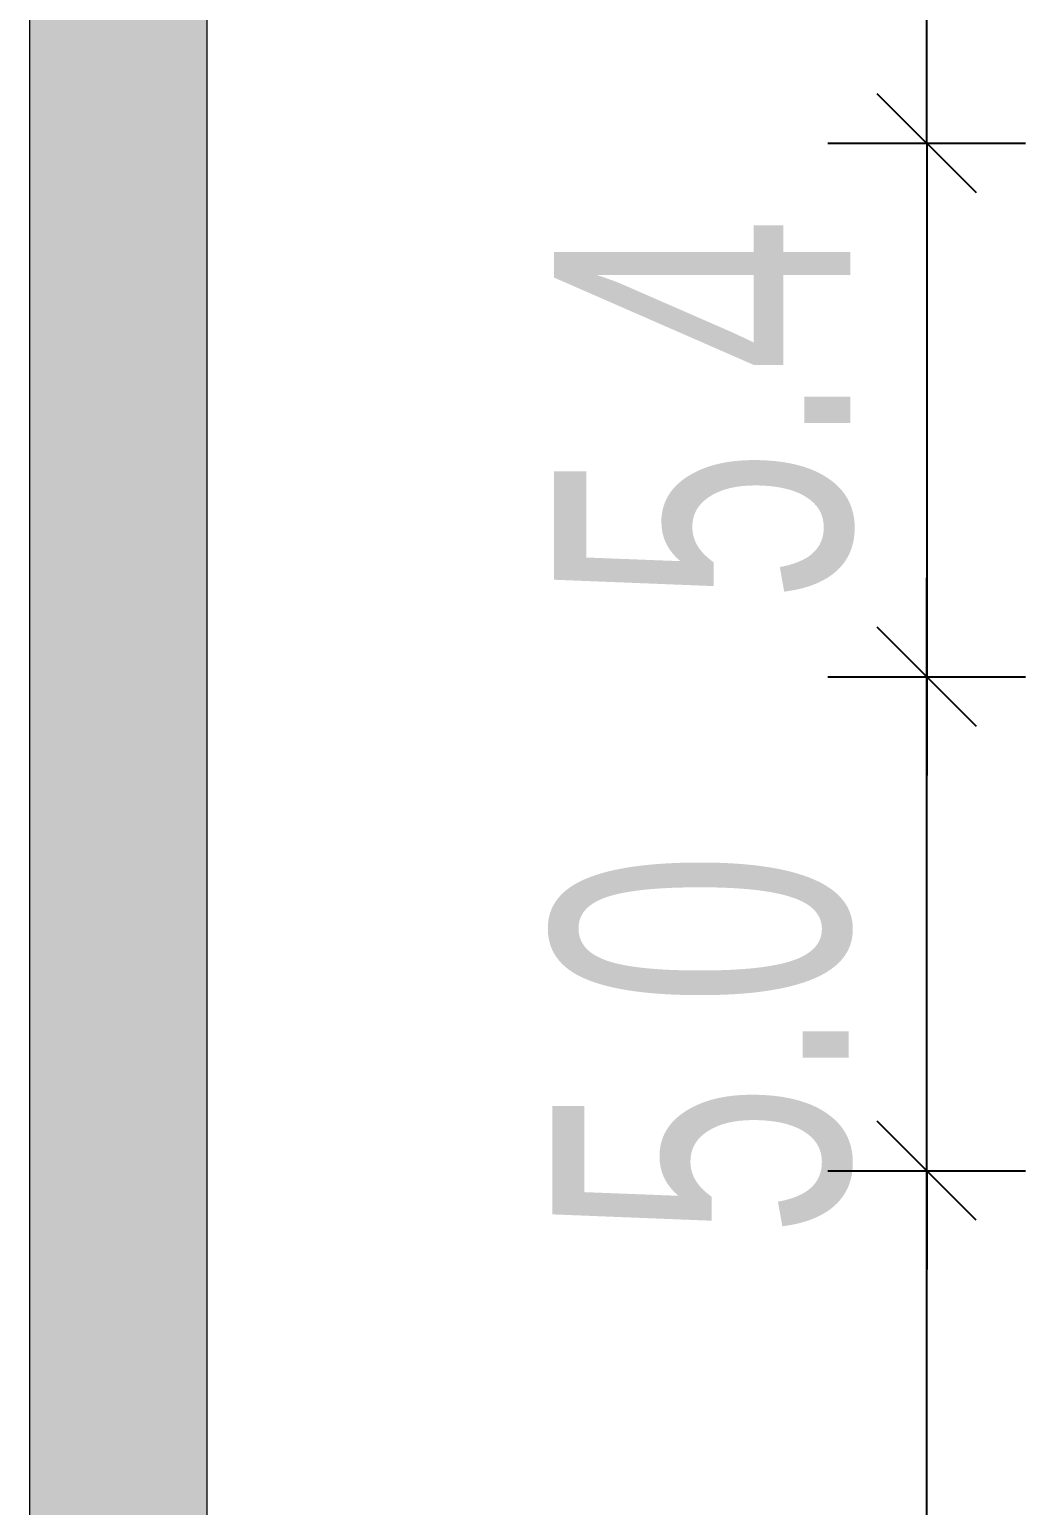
# Model space of a CAD drawing. Header units: millimetres. Extents: x 6676 to 14342, y 3639 to 5293.
# Drawn here: x 7707.21 to 7717.3, y 5097.77 to 5112.71 of the extents above; entities that cross this region are included whole.
import ezdxf

# ---------------------------------------------------------------- set-up
doc = ezdxf.new("R2010")
doc.units = ezdxf.units.MM
doc.layers.get('DEFPOINTS').update_dxf_attribs({"color": 254})
doc.layers.add('1 - plaster', color=1, linetype='Continuous', lineweight=9)
doc.layers.add('A-dim-work', color=8, linetype='Continuous')
doc.styles.add('hebtovna', font='hebtovna', dxfattribs={"width": 0.7})
doc.dimstyles.new('Copy of gl-D10', dxfattribs={"dimtxt": 2, "dimasz": 1, "dimexe": 1, "dimexo": 1, "dimgap": 1, "dimtad": 0, "dimdec": 1, "dimzin": 0, "dimdsep": 46, "dimtxsty": 'hebtovna', "dimblk": 'OBLIQUE', "dimblk1": 'OBLIQUE', "dimblk2": 'OBLIQUE', "dimcen": 0, "dimdle": 0.5, "dimclrd": 256, "dimclre": 256, "dimclrt": 256, "dimadec": 0, "dimazin": 0, "dimtfac": 0.05, "dimtdec": 1, "dimtix": 1, "dimtmove": 2, "dimatfit": 0, "dimfxl": 1, "dimfxlon": 1, "dimtvp": 0.75, "dimtolj": 1, "dimtzin": 0, "dimarcsym": 0})

# ---------------------------------------------------------------- blocks, each defined once
blk = doc.blocks.new('_Oblique')
at = {"color": 0, "linetype": 'ByBlock', "lineweight": -2}
blk.add_line((-0.5, -0.5), (0.5, 0.5), dxfattribs=at)
blk = doc.blocks.new('*D132')
at = {"layer": 'A-dim-work', "color": 6, "lineweight": -2, "transparency": 16777216}
for p, q in [((7716.296, 4999.066), (7716.296, 5101.663)), ((7715.296, 5101.163), (7717.296, 5101.163)), ((7715.296, 4999.566), (7717.296, 4999.566))]:
    blk.add_line(p, q, dxfattribs=at)
at = {"layer": 'DEFPOINTS', "color": 0, "transparency": 16777216}
for p in [(7707.214, 5101.163), (7716.296, 5101.163), (7707.214, 4999.566)]:
    blk.add_point(p, dxfattribs=at)
at = {"layer": 'A-dim-work', "color": 6, "lineweight": -2, "transparency": 16777216}
for p, rotation in [((7716.296, 5101.163), 90), ((7716.296, 4999.566), 270)]:
    blk.add_blockref('_Oblique', p, dxfattribs=dict(at, rotation=rotation))
at = {"layer": 'A-dim-work', "color": 6, "transparency": 16777216, "insert": (7714.046, 5050.364), "char_height": 3, "attachment_point": 5, "rotation": 90, "style": 'hebtovna'}
blk.add_mtext('\\A1;101.6', dxfattribs=at)
blk = doc.blocks.new('*D115')
at = {"layer": 'A-dim-work', "color": 6, "lineweight": -2, "transparency": 16777216}
for p, q in [((7716.296, 5106.163), (7716.296, 5107.163)), ((7715.296, 5106.163), (7717.296, 5106.163)), ((7716.296, 5101.163), (7716.296, 5106.163)), ((7715.296, 5101.163), (7717.296, 5101.163)), ((7716.296, 5101.163), (7716.296, 5100.163))]:
    blk.add_line(p, q, dxfattribs=at)
at = {"layer": 'DEFPOINTS', "color": 0, "transparency": 16777216}
for p in [(7701.814, 5106.163), (7716.296, 5106.163), (7707.214, 5101.163)]:
    blk.add_point(p, dxfattribs=at)
at = {"layer": 'A-dim-work', "color": 6, "lineweight": -2, "transparency": 16777216}
for p, rotation in [((7716.296, 5106.163), 270), ((7716.296, 5101.163), 90)]:
    blk.add_blockref('_Oblique', p, dxfattribs=dict(at, rotation=rotation))
at = {"layer": 'A-dim-work', "color": 6, "transparency": 16777216, "insert": (7714.027, 5102.44), "char_height": 3, "attachment_point": 5, "rotation": 90, "style": 'hebtovna'}
blk.add_mtext('\\A1;5.0', dxfattribs=at)
blk = doc.blocks.new('*D133')
at = {"layer": 'A-dim-work', "color": 6, "lineweight": -2, "transparency": 16777216}
for p, q in [((7716.296, 5116.563), (7716.296, 5117.563)), ((7715.296, 5116.563), (7717.296, 5116.563)), ((7716.296, 5111.563), (7716.296, 5116.563)), ((7715.296, 5111.563), (7717.296, 5111.563)), ((7716.296, 5111.563), (7716.296, 5110.563))]:
    blk.add_line(p, q, dxfattribs=at)
at = {"layer": 'DEFPOINTS', "color": 0, "transparency": 16777216}
for p in [(7707.214, 5116.563), (7716.296, 5116.563), (7701.814, 5111.563)]:
    blk.add_point(p, dxfattribs=at)
at = {"layer": 'A-dim-work', "color": 6, "lineweight": -2, "transparency": 16777216}
for p, rotation in [((7716.296, 5116.563), 270), ((7716.296, 5111.563), 90)]:
    blk.add_blockref('_Oblique', p, dxfattribs=dict(at, rotation=rotation))
at = {"layer": 'A-dim-work', "color": 6, "transparency": 16777216, "insert": (7714.027, 5115.573), "char_height": 3, "attachment_point": 5, "rotation": 90, "style": 'hebtovna'}
blk.add_mtext('\\A1;5.0', dxfattribs=at)
blk = doc.blocks.new('*D140')
at = {"layer": 'A-dim-work', "color": 6, "lineweight": -2, "transparency": 16777216}
for p, q in [((7716.296, 5111.563), (7716.296, 5112.563)), ((7715.296, 5111.563), (7717.296, 5111.563)), ((7716.296, 5111.563), (7716.296, 5106.163)), ((7715.296, 5106.163), (7717.296, 5106.163)), ((7716.296, 5106.163), (7716.296, 5105.163))]:
    blk.add_line(p, q, dxfattribs=at)
at = {"layer": 'DEFPOINTS', "color": 0, "transparency": 16777216}
for p in [(7707.214, 5111.563), (7707.214, 5106.163), (7716.296, 5106.163)]:
    blk.add_point(p, dxfattribs=at)
at = {"layer": 'A-dim-work', "color": 6, "lineweight": -2, "transparency": 16777216}
for p, rotation in [((7716.296, 5111.563), 270), ((7716.296, 5106.163), 90)]:
    blk.add_blockref('_Oblique', p, dxfattribs=dict(at, rotation=rotation))
at = {"layer": 'A-dim-work', "color": 6, "transparency": 16777216, "insert": (7714.046, 5108.863), "char_height": 3, "attachment_point": 5, "rotation": 90, "style": 'hebtovna'}
blk.add_mtext('\\A1;5.4', dxfattribs=at)

msp = doc.modelspace()

# ---------------------------------------------------------------- hatches: boundary and pattern name
at = {"layer": '1 - plaster', "true_color": 0xe0a352}
msp.add_hatch(color=33, dxfattribs=at).paths.add_polyline_path([(7709.014, 5222.361), (7707.214, 5222.361), (7707.214, 4968.361), (7709.014, 4968.361)])

# ---------------------------------------------------------------- linework, layer by layer
at = {"layer": '1 - plaster'}
msp.add_lwpolyline([(7709.014, 5223.361), (7707.214, 5223.361), (7707.214, 4966.361), (7709.014, 4966.361)], close=True, dxfattribs=at)

# ---------------------------------------------------------------- dimensions: what is measured, and where the dimension line sits
at = {"layer": 'A-dim-work'}
for base, p1, p2, picture, middle in [((7716.296, 5116.563), (7701.814, 5111.563), (7707.214, 5116.563), '*D133', (7714.027, 5115.573)), ((7716.296, 5106.163), (7707.214, 5101.163), (7701.814, 5106.163), '*D115', (7714.027, 5102.44))]:
    dim = msp.add_linear_dim(base=base, p1=p1, p2=p2, angle=90, dimstyle='Copy of gl-D10', override={"dimtxt": 3, "dimclrd": 6, "dimclre": 6, "dimclrt": 6}, dxfattribs=at)
    dim.commit()
    dim.dimension.update_dxf_attribs({"geometry": picture, "text_midpoint": middle, "dimtype": 160})
for base, p1, p2, picture, middle in [((7716.296, 5106.163), (7707.214, 5111.563), (7707.214, 5106.163), '*D140', (7714.046, 5108.863)), ((7716.296, 5101.163), (7707.214, 4999.566), (7707.214, 5101.163), '*D132', (7714.046, 5050.364))]:
    dim = msp.add_linear_dim(base=base, p1=p1, p2=p2, angle=90, dimstyle='Copy of gl-D10', override={"dimtxt": 3, "dimclrd": 6, "dimclre": 6, "dimclrt": 6}, dxfattribs=at)
    dim.commit()
    dim.dimension.update_dxf_attribs({"geometry": picture, "text_midpoint": middle})

doc.saveas('drawing.dxf')
